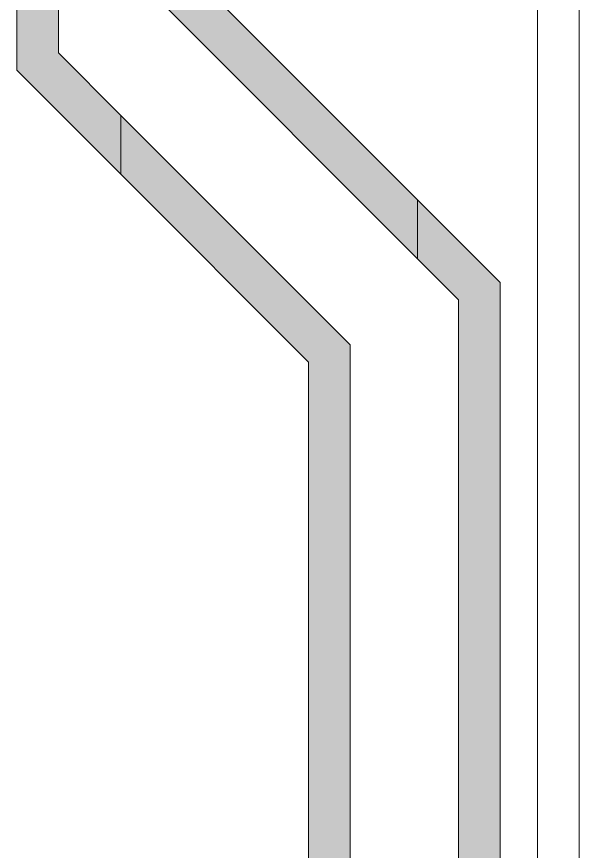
# Model space of a CAD drawing. Extents: x 222 to 1672, y 144 to 807.
# Drawn here: x 943.18 to 949.93, y 457.46 to 467.47 of the extents above; entities that cross this region are included whole.
import ezdxf

# ---------------------------------------------------------------- set-up
doc = ezdxf.new("R2010")
doc.units = 0
doc.header["$LTSCALE"] = 2
doc.header["$MEASUREMENT"] = 0
doc.layers.get('0').update_dxf_attribs({"linetype": 'CONTINUOUS'})
doc.layers.add('DIM', color=7, linetype='CONTINUOUS')

msp = doc.modelspace()

# ---------------------------------------------------------------- hatches: boundary and pattern name
at = {"layer": 'DIM'}
h = msp.add_hatch(color=256, dxfattribs=at)
edge = h.paths.add_edge_path(flags=0)
edge.add_line((943.68036, 467.03483), (943.68036, 475.67686))
edge.add_arc((943.43036, 475.67686), 0.25, 0, 180)
edge.add_line((943.18036, 475.67686), (943.18036, 466.82772))
edge.add_line((943.18036, 466.82772), (944.43036, 465.57772))
edge.add_line((944.43036, 465.57772), (944.43036, 466.28483))
edge.add_line((944.43036, 466.28483), (943.68036, 467.03483))
h = msp.add_hatch(color=256, dxfattribs=at)
edge = h.paths.add_edge_path(flags=0)
edge.add_line((945.48036, 467.78042), (945.48036, 475.67686))
edge.add_arc((945.23036, 475.67686), 0.25, 0, 180)
edge.add_line((944.98036, 475.67686), (944.98036, 467.57331))
edge.add_line((944.98036, 467.57331), (947.98846, 464.56521))
edge.add_line((947.98846, 464.56521), (947.98846, 465.27231))
edge.add_line((947.98846, 465.27231), (945.48036, 467.78042))
for points in [[(946.68036, 463.32772), (946.68036, 393.826), (944.43036, 391.576), (944.43036, 390.86889), (947.18036, 393.61889), (947.18036, 463.53483), (944.43036, 466.28483), (944.43036, 465.57772)], [(948.98036, 392.87331), (948.98036, 464.28042), (947.98846, 465.27231), (947.98846, 464.56521), (948.48036, 464.07331), (948.48036, 393.08042), (947.98846, 392.58852), (947.98846, 391.88141)]]:
    msp.add_hatch(color=256, dxfattribs=at).paths.add_polyline_path(points, flags=0)

# ---------------------------------------------------------------- linework, layer by layer
at = {"linetype": 'Continuous', "lineweight": 5}
for p, q in [((949.43036, 380.57686), (949.43036, 476.57686)), ((949.93036, 476.57686), (949.93036, 380.57686)), ((943.18036, 475.67686), (943.18036, 466.82773)), ((943.68036, 467.03483), (943.68036, 475.67686)), ((947.98846, 465.27231), (945.48036, 467.78042)), ((944.98036, 467.57331), (947.98846, 464.56521)), ((944.43036, 466.28483), (943.68036, 467.03483)), ((943.18036, 466.82773), (944.43036, 465.57772)), ((947.18036, 463.53483), (944.43036, 466.28483)), ((944.43036, 465.57772), (944.43036, 466.28483)), ((944.43036, 465.57772), (946.68036, 463.32773)), ((948.98036, 464.28042), (947.98846, 465.27231)), ((947.98846, 464.56521), (947.98846, 465.27231)), ((947.98846, 464.56521), (948.48036, 464.07331)), ((948.98036, 392.87331), (948.98036, 464.28042)), ((948.48036, 464.07331), (948.48036, 393.08041)), ((947.18036, 393.61889), (947.18036, 463.53483)), ((946.68036, 463.32773), (946.68036, 393.826))]:
    msp.add_line(p, q, dxfattribs=at)

doc.saveas('drawing.dxf')
